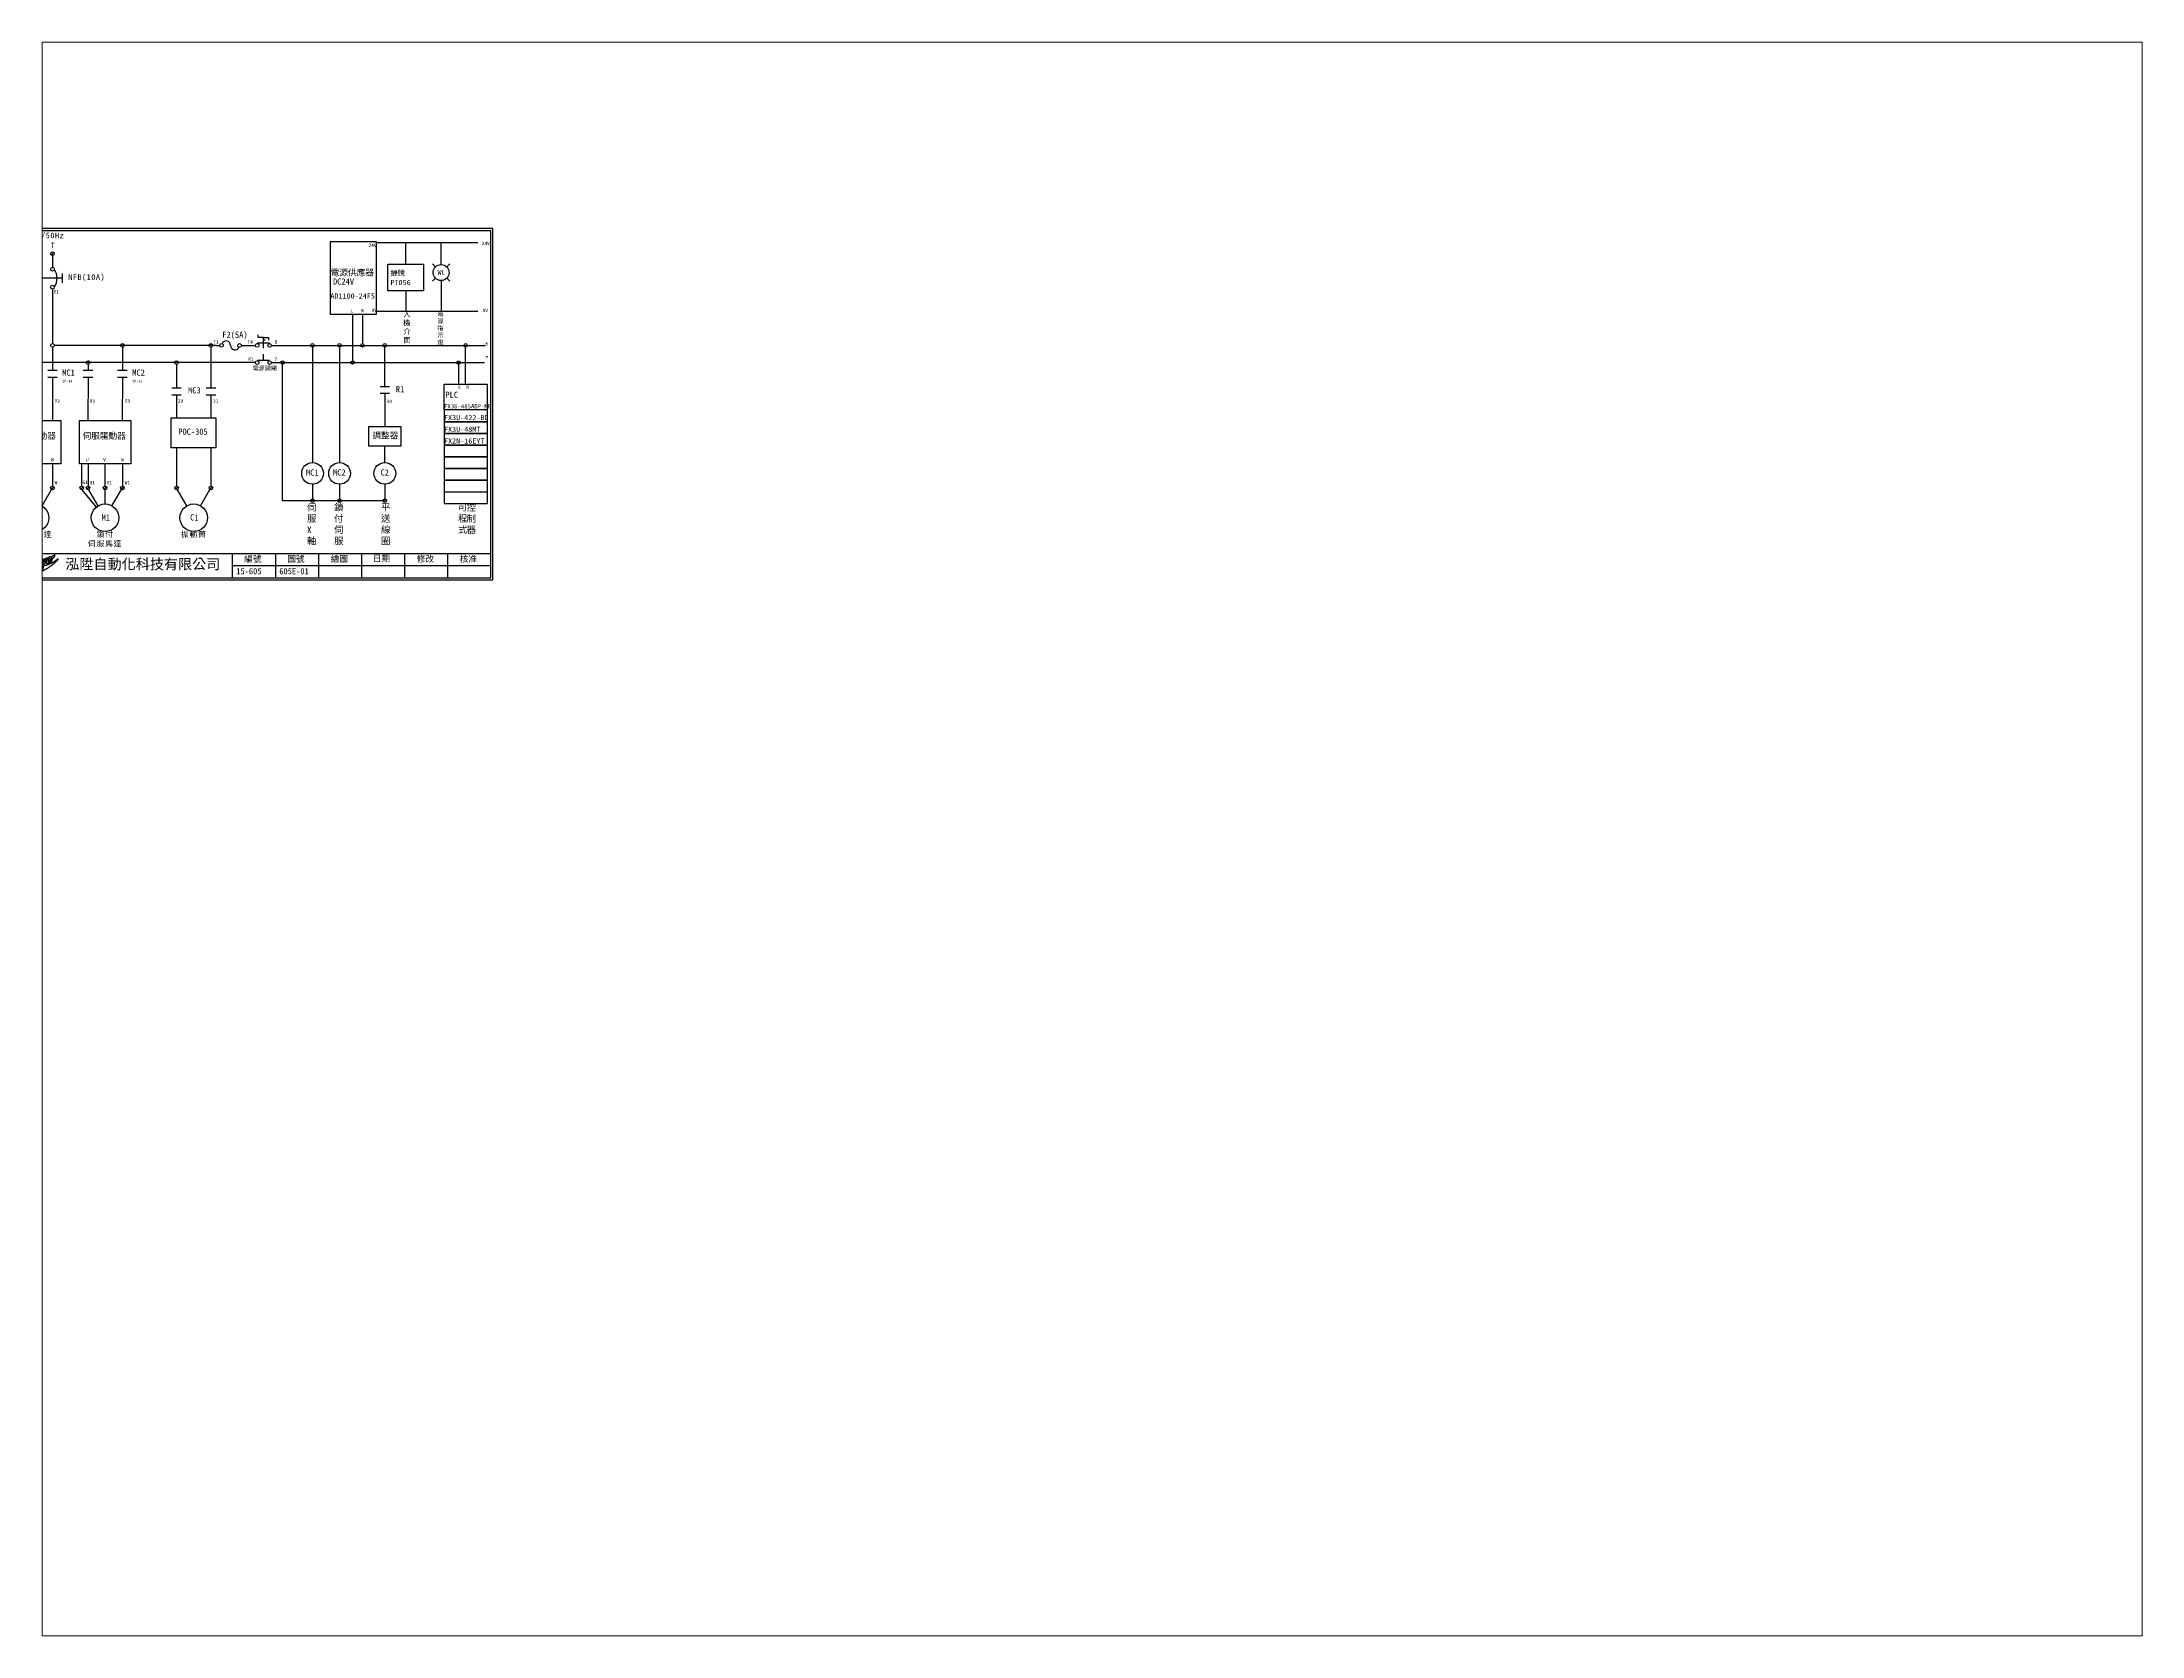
# Paper-space layout '配置1' of a CAD drawing. Extents: x 26 to 231, y 20 to 176.
# The model-space entities are those that its viewports show. They can reach past a viewport. Long polylines and large blocks are cut down to what shows.
import ezdxf
from ezdxf.enums import TextEntityAlignment as Align

# ---------------------------------------------------------------- set-up
doc = ezdxf.new("R2010")
doc.units = 0
doc.linetypes.add('DASHED', pattern=[0.2, 0.1, -0.1])
doc.linetypes.add('HIDDEN9', pattern=[3.5, 2, -1.5])
doc.layers.get('0').update_dxf_attribs({"linetype": 'CONTINUOUS'})
for name, color, linetype in [('7', 7, 'CONTINUOUS'), ('圖框層', 7, 'CONTINUOUS'), ('標尺寸層', 3, 'CONTINUOUS'), ('輪廓線層', 7, 'CONTINUOUS')]:
    doc.layers.add(name, color=color, linetype=linetype)
doc.styles.add('CNS', font='romanc.shx', dxfattribs={"bigfont": 'chineset.shx'})
doc.styles.add('STSL', font='kaiu.ttf')
doc.styles.add('標楷體', font='kaiu.ttf')

# ---------------------------------------------------------------- blocks, each defined once
blk = doc.blocks.new('FUSE')
at = {"color": 7}
for p, q in [((0, 0), (2.1, 0)), ((14.6, 0), (16.8, 0))]:
    blk.add_line(p, q, dxfattribs=at)
for centre in [(3.2, 0), (13.6, 0)]:
    blk.add_circle(centre, 1.07)
for centre, start, end in [((5.8, 0), 0, 156.116), ((11, 0), 180, 336.116)]:
    blk.add_arc(centre, 2.59, start, end, dxfattribs=at)

msp = doc.modelspace()

# ---------------------------------------------------------------- linework, layer by layer
for p, q in [((195.8, 451.7), (168.8, 451.7)), ((168.8, 451.7), (168.8, 409.7)), ((195.8, 409.7), (195.8, 451.7)), ((8.3, 445.5), (6.8, 444)), ((225.6, 451.1), (195.8, 451.1)), ((254.6, 451.1), (225.6, 451.1)), ((233.3, 442.5), (233.3, 451.1)), ((233.3, 438.6), (233.3, 442.5)), ((230, 437.2), (228.2, 439)), ((230, 430.6), (228.2, 428.9)), ((233.3, 429.3), (233.3, 425.3)), ((236.6, 437.2), (238.3, 439)), ((236.6, 430.6), (238.3, 428.9)), ((7.5, 424.3), (7.5, 392.7)), ((233.3, 425.3), (233.3, 411.2)), ((168.8, 409.7), (191.8, 409.7)), ((181.9, 409.7), (181.9, 382.6)), ((187.6, 409.7), (187.6, 392.6)), ((191.8, 409.7), (195.8, 409.7)), ((225.6, 411.2), (195.8, 411.2)), ((254.6, 411.2), (225.6, 411.2)), ((7.5, 390.5), (7.6, 377.2)), ((102.6, 391.6), (8.6, 391.6)), ((48.2, 390.5), (48.2, 377.2)), ((99.6, 390.5), (99.6, 366.9)), ((117.3, 391.6), (125.5, 391.6)), ((119.4, 391.6), (125.5, 391.6)), ((127.1, 396.2), (127.1, 397.7)), ((130.1, 396.2), (127.1, 396.2)), ((130.1, 396.2), (133.1, 396.2)), ((131.1, 394.6), (130.1, 394.9)), ((131.1, 394.6), (130.1, 394.4)), ((133.1, 396.2), (133.1, 394.7)), ((134.7, 391.6), (258.9, 391.6)), ((158.6, 390.6), (158.6, 323.6)), ((174.3, 390.6), (174.3, 323.6)), ((200.6, 367.8), (200.6, 391.6)), ((247.5, 369.1), (247.5, 391.6)), ((125.5, 381.6), (-11.4, 381.6)), ((28.2, 380.5), (28.2, 377.2)), ((79.6, 380.5), (79.6, 366.9)), ((134.7, 381.6), (258.5, 381.6)), ((235, 369.1), (260, 369.1)), ((235, 354.1), (235, 369.1)), ((260, 369.1), (260, 354.1)), ((79.6, 362.9), (79.6, 357)), ((79.6, 357), (79.6, 349.5)), ((99.6, 362.9), (99.6, 357)), ((99.6, 357), (99.6, 349.5)), ((200.6, 363.8), (200.6, 344.4)), ((260, 354.1), (235, 354.1)), ((260, 347.3), (235, 347.3)), ((79.6, 332.1), (79.6, 309.8)), ((99.6, 332.1), (99.6, 309.8)), ((200.6, 323.6), (200.6, 333.1)), ((260, 340.5), (235, 340.5)), ((260, 333.7), (235, 333.7)), ((7.5, 322.9), (7.5, 309.8)), ((48.2, 322.9), (48.2, 309.8)), ((260, 326.9), (235, 326.9)), ((260, 320.1), (235, 320.1)), ((-1.7, 309.5), (-3.3, 308)), ((1.5, 298.4), (7, 307.9)), ((8.3, 309.5), (6.8, 308)), ((25.4, 309.5), (23.9, 308)), ((28.9, 309.5), (27.4, 308)), ((34.1, 298.4), (28.7, 307.8)), ((38.9, 309.5), (37.4, 308)), ((42.1, 298.4), (47.6, 307.9)), ((48.9, 309.5), (47.4, 308)), ((80.3, 309.5), (78.8, 308)), ((85.6, 298.4), (80.1, 307.8)), ((93.6, 298.4), (99, 307.9)), ((100.3, 309.5), (98.8, 308)), ((158.6, 311), (158.6, 301.4)), ((174.3, 311), (174.3, 301.4)), ((200.6, 311), (200.6, 301.4)), ((260, 313.3), (235, 313.3))]:
    msp.add_line(p, q)
at = {"color": 7, "linetype": 'HIDDEN9'}
msp.add_line((13.2, 430.6), (-9.8, 430.6), dxfattribs=at)
msp.add_lwpolyline([(191.3, 344.4), (209.9, 344.4), (209.9, 333.1), (191.3, 333.1)], close=True)
for centre, radius in [((7.5, 444.8), 1.07), ((7.5, 435.8), 1.07), ((233.3, 433.9), 4.64), ((7.5, 425.4), 1.07), ((7.5, 391.6), 1.07), ((48.2, 391.6), 1.07), ((99.6, 391.6), 1.07), ((187.6, 391.6), 1), ((28.2, 381.6), 1.07), ((79.6, 381.6), 1.07), ((181.9, 381.6), 1), ((158.6, 317.3), 6.3), ((174.3, 317.3), 6.3), ((200.6, 317.3), 6.3), ((-2.5, 308.8), 1.07), ((7.5, 308.8), 1.07), ((24.6, 308.8), 1.07), ((28.2, 308.8), 1.07), ((38.1, 308.8), 1.07), ((48.2, 308.8), 1.07), ((79.6, 308.8), 1.07), ((99.6, 308.8), 1.07), ((-2.5, 291.5), 8), ((38.1, 291.5), 8), ((89.6, 291.5), 8)]:
    msp.add_circle(centre, radius)
at = {"color": 7}
msp.add_arc((1.2, 430.6), 9.05, 325.1286, 34.8714, dxfattribs=at)
at = {"layer": '7'}
for p, q in [((126.5, 393), (133.7, 393)), ((130.1, 394.9), (130.1, 396.2)), ((130.1, 393), (130.1, 394.4)), ((126.5, 383), (133.7, 383))]:
    msp.add_line(p, q, dxfattribs=at)
at = {"layer": '7', "linetype": 'DASHED'}
msp.add_line((130.1, 383), (130.1, 393), dxfattribs=at)
at = {"layer": '7'}
for centre in [(126.5, 391.6), (133.7, 391.6), (126.5, 381.6), (133.7, 381.6)]:
    msp.add_circle(centre, 1.07, dxfattribs=at)
at = {"layer": '圖框層', "color": 7}
for p, q in [((263.4, 459.4), (-23.6, 459.4)), ((262.2, 458.2), (-22.3, 458.2)), ((262.2, 256.7), (262.2, 458.2)), ((263.4, 255.5), (263.4, 459.4)), ((-22.3, 270.7), (262.2, 270.7)), ((112.2, 256.7), (112.2, 270.7)), ((137.2, 256.7), (137.2, 270.7)), ((162.2, 256.7), (162.2, 270.7)), ((187.2, 256.7), (187.2, 270.7)), ((212.2, 256.7), (212.2, 270.7)), ((237.2, 256.7), (237.2, 270.7)), ((-22.3, 256.7), (262.2, 256.7)), ((112.2, 263.7), (262.2, 263.7)), ((-23.6, 255.5), (263.4, 255.5))]:
    msp.add_line(p, q, dxfattribs=at)
at = {"layer": '標尺寸層', "color": 7}
for p, q in [((7.5, 443.7), (7.5, 436.8)), ((212.8, 438.7), (212.8, 451.1)), ((13.2, 433.3), (13.2, 427.9)), ((7.5, 424.3), (7.5, 424.3)), ((212.8, 423.2), (212.8, 411.2)), ((141.2, 301.4), (141.2, 381.6)), ((243.4, 381.6), (243.4, 369.1)), ((4.8, 377.2), (10.3, 377.2)), ((4.8, 373.2), (10.3, 373.2)), ((7.6, 373.2), (7.5, 347.9)), ((25.4, 377.2), (31, 377.2)), ((25.4, 373.2), (31, 373.2)), ((28.2, 373.2), (28.1, 347.9)), ((45.4, 377.2), (51, 377.2)), ((45.4, 373.2), (51, 373.2)), ((48.2, 373.2), (48.1, 347.9)), ((76.8, 366.9), (82.4, 366.9)), ((96.8, 366.9), (102.4, 366.9)), ((197.8, 367.8), (203.4, 367.8)), ((76.8, 362.9), (82.4, 362.9)), ((79.6, 362.9), (79.6, 357)), ((96.8, 362.9), (102.4, 362.9)), ((197.8, 363.8), (203.4, 363.8)), ((235, 354.1), (235, 347.3)), ((260, 354.1), (260, 347.3)), ((-17.5, 347.9), (7.5, 347.9)), ((7.5, 347.9), (12.5, 347.9)), ((12.5, 347.9), (12.5, 322.9)), ((23.2, 322.9), (23.2, 347.9)), ((23.2, 347.9), (48.1, 347.9)), ((48.1, 347.9), (53.1, 347.9)), ((53.1, 347.9), (53.1, 322.9)), ((235, 347.3), (260, 347.3)), ((235, 347.3), (235, 340.5)), ((260, 347.3), (260, 340.5)), ((235, 340.5), (260, 340.5)), ((235, 340.5), (235, 333.7)), ((235, 333.7), (260, 333.7)), ((235, 333.7), (235, 326.9)), ((260, 340.5), (260, 333.7)), ((260, 333.7), (260, 326.9)), ((12.5, 322.9), (-12.5, 322.9)), ((-2.5, 309.8), (-2.5, 322.9)), ((28.2, 322.9), (23.2, 322.9)), ((24.6, 309.8), (24.6, 322.9)), ((28.2, 322.9), (28.2, 309.8)), ((53.1, 322.9), (28.2, 322.9)), ((38.1, 309.8), (38.1, 322.9)), ((235, 326.9), (260, 326.9)), ((235, 326.9), (235, 320.1)), ((235, 320.1), (260, 320.1)), ((235, 320.1), (235, 313.3)), ((260, 326.9), (260, 320.1)), ((260, 320.1), (260, 313.3)), ((-2.5, 299.5), (-2.5, 307.7)), ((24.6, 307.7), (33, 297.6)), ((38.1, 299.5), (38.1, 307.7)), ((235, 313.3), (260, 313.3)), ((235, 313.3), (235, 306.5)), ((235, 306.5), (260, 306.5)), ((235, 306.5), (235, 299.7)), ((260, 313.3), (260, 306.5)), ((260, 306.5), (260, 299.7)), ((200.6, 301.4), (141.2, 301.4)), ((235, 299.7), (260, 299.7))]:
    msp.add_line(p, q, dxfattribs=at)
for points in [[(202.4, 438.7), (223.1, 438.7), (223.1, 423.2), (202.4, 423.2)], [(76.4, 349.5), (102.4, 349.5), (102.4, 332.1), (76.4, 332.1)]]:
    msp.add_lwpolyline(points, close=True, dxfattribs=at)
for centre in [(158.6, 391.6), (174.3, 391.6), (200.6, 391.6), (247.5, 391.6), (141.2, 381.6), (243.4, 381.6), (158.6, 301.4), (174.3, 301.4), (200.6, 301.4)]:
    msp.add_circle(centre, 1, dxfattribs=at)
at = {"layer": '輪廓線層', "color": 116}
for points in [[(1.5, 264.1), (0.7, 263.9), (1.3, 267.1), (2.1, 267.5), (1.7, 265.5), (2.7, 267.7), (3.4, 267.9), (2.9, 265.9), (3.8, 268.1), (4.7, 268.4), (2.8, 264.4), (2, 264.2), (2.4, 266.1)], [(6.4, 267.2), (6.3, 267.2), (6.3, 267.1), (6.3, 267.1), (6.3, 267), (6.3, 267), (6.3, 267), (6.3, 266.9), (6.3, 266.9), (6.2, 266.9), (6.2, 266.9), (6.2, 266.8), (6.2, 266.8), (6.2, 266.8), (6.2, 266.8), (6.2, 266.8), (6.1, 266.8), (6.1, 266.8), (6.1, 266.8), (6.1, 266.8), (6, 266.8), (6, 266.7), (5.9, 266.7), (5.9, 266.7), (5.8, 266.7), (5.8, 266.7), (5.7, 266.7), (5.6, 266.7), (5.6, 266.6), (5.5, 266.6), (5.4, 266.6), (5.4, 266.6), (5.3, 266.6), (5.3, 266.6), (5.2, 266.5), (5.2, 266.5), (5.1, 266.5), (5.1, 266.5), (5, 266.5), (5, 266.5), (5, 266.5), (4.9, 266.5), (4.9, 266.4), (4.9, 266.4), (4.9, 266.4), (4.9, 266.4), (4.9, 266.4), (4.9, 266.4), (4.8, 266.4), (4.8, 266.3), (4.8, 266.3), (4.8, 266.3), (4.8, 266.3), (4.8, 266.3), (4.8, 266.2), (4.8, 266.2), (4.8, 266.2), (4.8, 266.2), (4.8, 266.1), (4.8, 266.1), (4.8, 266.1), (4.8, 266.1), (4.8, 266.1), (4.8, 266), (4.8, 266), (4.8, 266), (4.8, 266), (4.8, 266), (4.8, 266), (4.8, 266), (4.8, 265.9), (4.8, 265.9), (4.8, 265.9), (4.9, 265.9), (4.9, 265.9), (4.9, 265.9), (4.9, 265.9), (4.9, 265.9), (5, 265.9), (5, 265.9), (5, 265.9), (5, 265.9), (5, 266), (5.1, 266), (5.1, 266), (5.1, 266), (5.1, 266), (5.1, 266), (5.1, 266), (5.2, 266.1), (5.2, 266.1), (5.2, 266.1), (5.2, 266.1), (5.2, 266.1), (5.3, 266.1), (5.3, 266.2), (5.3, 266.2), (5.3, 266.2), (5.3, 266.2), (5.3, 266.2), (5.3, 266.3), (5.4, 266.3), (5.4, 266.3), (5.4, 266.3), (5.5, 266.3), (5.5, 266.3), (5.6, 266.3), (5.6, 266.4), (5.7, 266.4), (5.8, 266.4), (5.8, 266.3), (5.8, 266.3), (5.9, 266.3), (5.9, 266.2), (5.8, 266.1), (5.8, 266.1), (5.8, 266), (5.7, 265.9), (5.6, 265.8), (5.6, 265.7), (5.5, 265.6), (5.5, 265.5), (5.4, 265.4), (5.3, 265.4), (5.3, 265.3), (5.2, 265.3), (5.2, 265.2), (5.1, 265.2), (5.1, 265.1), (5, 265.1), (5, 265.1), (5, 265.1), (4.9, 265), (4.9, 265), (4.8, 265), (4.8, 265), (4.8, 265), (4.8, 264.9), (4.7, 264.9), (4.7, 264.9), (4.7, 264.9), (4.6, 264.9), (4.6, 264.9), (4.6, 264.9), (4.6, 264.9), (4.6, 264.9), (4.5, 264.8), (4.5, 264.8), (4.5, 264.8), (4.5, 264.8), (4.4, 264.8), (4.4, 264.8), (4.4, 264.8), (4.4, 264.8), (4.3, 264.8), (4.3, 264.8), (4.3, 264.8), (4.2, 264.8), (4.2, 264.9), (4.2, 264.9), (4.1, 264.9), (4.1, 264.9), (4.1, 264.9), (4.1, 264.9), (4.1, 264.9), (4, 264.9), (4, 265), (4, 265), (4, 265), (4, 265), (4, 265.1), (4, 265.1), (3.9, 265.1), (3.9, 265.2), (3.9, 265.2), (3.9, 265.3), (3.9, 265.3), (3.9, 265.3), (3.9, 265.4), (3.9, 265.4), (3.9, 265.5), (3.9, 265.5), (3.9, 265.6), (3.9, 265.6), (3.9, 265.7), (3.9, 265.7), (3.9, 265.8), (3.9, 265.8), (4, 265.9), (4, 266), (4, 266), (4, 266.1), (4, 266.2), (4.1, 266.3), (4.1, 266.4), (4.1, 266.4), (4.1, 266.5), (4.2, 266.6), (4.2, 266.7), (4.3, 266.8), (4.3, 266.9), (4.3, 267), (4.4, 267.1), (4.4, 267.2), (4.5, 267.3), (4.5, 267.4), (4.6, 267.5), (4.6, 267.6), (4.7, 267.7), (4.8, 267.8), (4.8, 267.9), (4.9, 268), (4.9, 268), (5, 268.1), (5.1, 268.2), (5.1, 268.3), (5.2, 268.3), (5.2, 268.4), (5.2, 268.4), (5.3, 268.5), (5.3, 268.5), (5.4, 268.5), (5.4, 268.6), (5.4, 268.6), (5.5, 268.6), (5.5, 268.7), (5.6, 268.7), (5.6, 268.7), (5.6, 268.8), (5.7, 268.8), (5.7, 268.8), (5.8, 268.8), (5.8, 268.9), (5.8, 268.9), (5.9, 268.9), (5.9, 268.9), (6, 268.9), (6, 268.9), (6, 269), (6.1, 269), (6.1, 269), (6.1, 269), (6.2, 269), (6.2, 269), (6.2, 269), (6.2, 269), (6.3, 269), (6.3, 269), (6.3, 269), (6.3, 269), (6.4, 269), (6.4, 269), (6.4, 269), (6.4, 269), (6.4, 268.9), (6.5, 268.9), (6.5, 268.9), (6.5, 268.9), (6.5, 268.9), (6.5, 268.9), (6.5, 268.8), (6.6, 268.8), (6.6, 268.8), (6.6, 268.8), (6.6, 268.7), (6.6, 268.7), (6.6, 268.7), (6.6, 268.6), (6.6, 268.6), (6.6, 268.6), (6.6, 268.5), (6.6, 268.5), (6.6, 268.5), (6.6, 268.4), (6.6, 268.4), (6.6, 268.3), (6.6, 268.3), (6.6, 268.2), (6.6, 268.2), (6.6, 268.1), (6.6, 268.1), (6.6, 268), (6.6, 268), (6.6, 267.9), (6.6, 267.9), (6.5, 267.8), (6.5, 267.8), (6.5, 267.7), (6.5, 267.7), (6.5, 267.6), (6.5, 267.5), (6.5, 267.5), (6.4, 267.4), (6.4, 267.4), (6.4, 267.3), (6.4, 267.3)], [(7.6, 267.8), (7.4, 267.3), (7.2, 266.9), (6.8, 265.6), (5.9, 265.4), (7.4, 269.3), (8.1, 269.6), (8, 269.2), (8.3, 269.6), (8.6, 269.9), (8.9, 270), (8.3, 268.3), (8.2, 268.3), (8, 268.2), (7.8, 268.1)], [(-2.7, 264.9), (-2.6, 264.9), (-2.6, 264.9), (-2.6, 264.9), (-2.6, 264.9), (-2.6, 264.9), (-2.6, 264.9), (-2.6, 264.9), (-2.6, 264.9), (-2.6, 264.9), (-2.6, 264.9), (-2.6, 264.8), (-2.6, 264.8), (-2.6, 264.8), (-2.6, 264.8), (-2.6, 264.8), (-2.6, 264.8), (-2.6, 264.7), (-2.6, 264.7), (-2.6, 264.7), (-2.6, 264.7), (-2.6, 264.7), (-2.6, 264.6), (-2.6, 264.6), (-2.6, 264.6), (-2.6, 264.6), (-2.6, 264.5), (-2.6, 264.5), (-2.6, 264.5), (-2.6, 264.4), (-2.6, 264.4), (-2.6, 264.4), (-2.6, 264.3), (-2.7, 264.3), (-2.7, 264.3), (-2.7, 264.2), (-2.7, 264.2), (-2.7, 264.2), (-2.7, 264.2), (-2.7, 264.1), (-2.8, 264.1), (-2.8, 264.1), (-2.8, 264), (-2.8, 264), (-2.8, 264), (-2.8, 263.9), (-2.8, 263.9), (-2.9, 263.9), (-2.9, 263.9), (-2.9, 263.8), (-2.9, 263.8), (-2.9, 263.8), (-2.9, 263.8), (-2.9, 263.8), (-3, 263.7), (-3, 263.7), (-3, 263.7), (-3, 263.7), (-3, 263.7), (-3, 263.7), (-3, 263.7), (-3.1, 263.6), (-3.1, 263.6), (-3.1, 263.6), (-3.1, 263.6), (-3.1, 263.6), (-3.1, 263.6), (-3.1, 263.6), (-3.2, 263.6), (-3.2, 263.6), (-3.2, 263.6), (-3.2, 263.6), (-3.2, 263.6), (-3.2, 263.6), (-3.2, 263.6), (-3.2, 263.6), (-3.3, 263.6), (-3.3, 263.6), (-3.3, 263.6), (-3.3, 263.6), (-3.3, 263.7), (-3.3, 263.7), (-3.3, 263.7), (-3.3, 263.7), (-3.3, 263.7), (-3.3, 263.8), (-3.3, 263.8), (-3.3, 263.8), (-3.3, 263.8), (-3.3, 263.8), (-3.3, 263.9), (-3.3, 263.9), (-3.3, 263.9), (-3.3, 263.9), (-3.3, 264), (-3.2, 264), (-3.2, 264), (-3.2, 264.1), (-3.2, 264.1), (-3.2, 264.1), (-3.2, 264.1), (-3.2, 264.2), (-3.2, 264.2), (-3.2, 264.2), (-3.2, 264.2), (-3.2, 264.3), (-3.1, 264.3), (-3.1, 264.3), (-3.1, 264.4), (-3.1, 264.4), (-3.1, 264.4), (-3.1, 264.5), (-3.1, 264.5), (-3, 264.5), (-3, 264.5), (-3, 264.6), (-3, 264.6), (-3, 264.6), (-3, 264.7), (-2.9, 264.7), (-2.9, 264.7), (-2.9, 264.7), (-2.9, 264.8), (-2.9, 264.8), (-2.9, 264.8), (-2.8, 264.8), (-2.8, 264.8), (-2.8, 264.9), (-2.8, 264.9), (-2.8, 264.9), (-2.8, 264.9), (-2.7, 264.9), (-2.7, 264.9), (-2.7, 264.9), (-2.7, 264.9), (-2.7, 264.9)], [(-1.3, 263.2), (-1.4, 263.2), (-1.4, 263.2), (-1.4, 263.2), (-1.5, 263.2), (-1.5, 263.2), (-1.5, 263.3), (-1.5, 263.3), (-1.6, 263.3), (-1.6, 263.3), (-1.6, 263.3), (-1.6, 263.3), (-1.6, 263.3), (-1.7, 263.4), (-1.7, 263.4), (-1.7, 263.4), (-1.7, 263.4), (-1.7, 263.4), (-1.7, 263.5), (-1.8, 263.5), (-1.8, 263.5), (-1.8, 263.5), (-1.8, 263.6), (-1.8, 263.6), (-1.8, 263.6), (-1.8, 263.7), (-1.8, 263.7), (-1.8, 263.7), (-1.8, 263.8), (-1.8, 263.8), (-1.8, 263.8), (-1.8, 263.9), (-1.8, 263.9), (-1.8, 263.9), (-1.8, 264), (-1.8, 264), (-1.8, 264.1), (-1.8, 264.1), (-1.8, 264.1), (-1.8, 264.2), (-1.7, 264.2), (-1.7, 264.3), (-1.7, 264.3), (-1.7, 264.3), (-1.7, 264.4), (-1.7, 264.4), (-1.7, 264.5), (-1.7, 264.5), (-1.6, 264.5), (-1.6, 264.6), (-1.6, 264.6), (-1.6, 264.6), (-1.6, 264.7), (-1.6, 264.7), (-1.6, 264.8), (-1.5, 264.8), (-1.5, 264.8), (-1.5, 264.9), (-1.5, 264.9), (-1.5, 265), (-1.4, 265), (-1.4, 265.1), (-1.4, 265.2), (-1.4, 265.2), (-1.3, 265.3), (-1.3, 265.4), (-1.3, 265.5), (-1.2, 265.5), (-1.2, 265.6), (-1.1, 265.7), (-1.1, 265.8), (-1, 265.8), (-1, 265.9), (-0.9, 266), (-0.9, 266), (-0.8, 266.1), (-0.8, 266.2), (-0.7, 266.2), (-0.7, 266.3), (-0.6, 266.3), (-0.6, 266.4), (-0.6, 266.4), (-0.5, 266.4), (-0.5, 266.5), (-0.4, 266.5), (-0.4, 266.5), (-0.4, 266.6), (-0.3, 266.6), (-0.3, 266.6), (-0.2, 266.6), (-0.2, 266.7), (-0.2, 266.7), (-0.1, 266.7), (-0.1, 266.7), (0, 266.7), (0, 266.8), (0, 266.8), (0.1, 266.8), (0.1, 266.8), (0.1, 266.8), (0.1, 266.8), (0.2, 266.8), (0.2, 266.8), (0.2, 266.9), (0.2, 266.9), (0.2, 266.9), (0.3, 266.9), (0.3, 266.9), (0.3, 266.9), (0.4, 266.9), (0.4, 266.9), (0.4, 266.9), (0.4, 266.9), (0.5, 266.9), (0.5, 266.9), (0.5, 266.9), (0.5, 266.9), (0.6, 266.9), (0.6, 266.9), (0.6, 266.8), (0.6, 266.8), (0.7, 266.8), (0.7, 266.8), (0.7, 266.8), (0.7, 266.7), (0.7, 266.7), (0.8, 266.7), (0.8, 266.7), (0.8, 266.6), (0.8, 266.6), (0.8, 266.5), (0.8, 266.5), (0.8, 266.4), (0.8, 266.4), (0.8, 266.3), (0.8, 266.3), (0.8, 266.2), (0.8, 266.2), (0.8, 266.1), (0.8, 266), (0.8, 266), (0.8, 265.9), (0.8, 265.9), (0.8, 265.8), (0.7, 265.7), (0.7, 265.7), (0.7, 265.6), (0.7, 265.6), (0.7, 265.5), (0.6, 265.5), (0.6, 265.4), (0.6, 265.4), (0.6, 265.3), (0.5, 265.3), (0.5, 265.2), (0.5, 265.1), (0.5, 265.1), (0.4, 265), (0.4, 265), (0.4, 264.9), (0.4, 264.9), (0.3, 264.8), (0.3, 264.7), (0.3, 264.7), (0.2, 264.6), (0.2, 264.5), (0.2, 264.4), (0.1, 264.4), (0.1, 264.3), (0, 264.2), (0, 264.2), (-0.1, 264.1), (-0.1, 264), (-0.2, 263.9), (-0.2, 263.9), (-0.3, 263.8), (-0.3, 263.8), (-0.4, 263.7), (-0.5, 263.7), (-0.5, 263.6), (-0.6, 263.6), (-0.6, 263.5), (-0.7, 263.5), (-0.7, 263.5), (-0.8, 263.5), (-0.8, 263.4), (-0.8, 263.4), (-0.9, 263.4), (-0.9, 263.4), (-0.9, 263.3), (-1, 263.3), (-1, 263.3), (-1, 263.3), (-1.1, 263.3), (-1.1, 263.2), (-1.2, 263.2), (-1.2, 263.2), (-1.2, 263.2), (-1.3, 263.2), (-1.3, 263.2)], [(-0.6, 265.3), (-0.6, 265.3), (-0.6, 265.3), (-0.6, 265.4), (-0.5, 265.4), (-0.5, 265.5), (-0.5, 265.5), (-0.5, 265.5), (-0.5, 265.6), (-0.4, 265.6), (-0.4, 265.6), (-0.4, 265.7), (-0.4, 265.7), (-0.3, 265.7), (-0.3, 265.7), (-0.3, 265.8), (-0.3, 265.8), (-0.3, 265.8), (-0.2, 265.8), (-0.2, 265.8), (-0.2, 265.8), (-0.2, 265.8), (-0.1, 265.8), (-0.1, 265.8), (-0.1, 265.8), (-0.1, 265.8), (-0.1, 265.8), (-0.1, 265.8), (-0.1, 265.8), (-0.1, 265.7), (-0.1, 265.7), (0, 265.7), (0, 265.7), (0, 265.7), (0, 265.6), (0, 265.6), (-0.1, 265.6), (-0.1, 265.6), (-0.1, 265.5), (-0.1, 265.5), (-0.1, 265.5), (-0.1, 265.4), (-0.1, 265.4), (-0.1, 265.4), (-0.1, 265.4), (-0.1, 265.3), (-0.1, 265.3), (-0.1, 265.3), (-0.2, 265.2), (-0.2, 265.2), (-0.2, 265.2), (-0.2, 265.1), (-0.2, 265.1), (-0.2, 265.1), (-0.2, 265), (-0.2, 265), (-0.2, 265), (-0.3, 264.9), (-0.3, 264.9), (-0.3, 264.9), (-0.3, 264.8), (-0.3, 264.8), (-0.3, 264.8), (-0.3, 264.7), (-0.4, 264.7), (-0.4, 264.7), (-0.4, 264.7), (-0.4, 264.6), (-0.4, 264.6), (-0.4, 264.6), (-0.4, 264.6), (-0.5, 264.5), (-0.5, 264.5), (-0.5, 264.5), (-0.5, 264.5), (-0.5, 264.5), (-0.5, 264.4), (-0.5, 264.4), (-0.5, 264.4), (-0.6, 264.4), (-0.6, 264.4), (-0.6, 264.4), (-0.6, 264.3), (-0.6, 264.3), (-0.6, 264.3), (-0.7, 264.3), (-0.7, 264.3), (-0.7, 264.3), (-0.7, 264.3), (-0.7, 264.3), (-0.7, 264.3), (-0.8, 264.2), (-0.8, 264.2), (-0.8, 264.2), (-0.8, 264.2), (-0.8, 264.2), (-0.8, 264.3), (-0.9, 264.3), (-0.9, 264.3), (-0.9, 264.3), (-0.9, 264.3), (-0.9, 264.3), (-0.9, 264.3), (-0.9, 264.3), (-0.9, 264.3), (-0.9, 264.4), (-0.9, 264.4), (-0.9, 264.4), (-0.9, 264.4), (-0.9, 264.4), (-0.9, 264.5), (-0.9, 264.5), (-0.9, 264.5), (-0.9, 264.5), (-0.9, 264.6), (-0.9, 264.6), (-0.9, 264.6), (-0.9, 264.7), (-0.8, 264.7), (-0.8, 264.7), (-0.8, 264.8), (-0.8, 264.8), (-0.8, 264.8), (-0.8, 264.9), (-0.8, 264.9), (-0.8, 264.9), (-0.8, 264.9), (-0.8, 265), (-0.8, 265), (-0.8, 265), (-0.7, 265.1), (-0.7, 265.1), (-0.7, 265.1), (-0.7, 265.2), (-0.7, 265.2), (-0.6, 265.2)], [(5.7, 267.4), (5.7, 267.4), (5.7, 267.4), (5.6, 267.4), (5.6, 267.4), (5.6, 267.4), (5.6, 267.4), (5.5, 267.4), (5.5, 267.3), (5.5, 267.3), (5.4, 267.3), (5.4, 267.3), (5.4, 267.3), (5.4, 267.3), (5.4, 267.3), (5.3, 267.3), (5.3, 267.3), (5.3, 267.3), (5.3, 267.3), (5.2, 267.3), (5.2, 267.3), (5.2, 267.3), (5.2, 267.3), (5.2, 267.3), (5.2, 267.3), (5.2, 267.3), (5.2, 267.4), (5.2, 267.4), (5.2, 267.4), (5.2, 267.4), (5.2, 267.5), (5.2, 267.5), (5.3, 267.5), (5.3, 267.5), (5.3, 267.6), (5.3, 267.6), (5.3, 267.6), (5.3, 267.7), (5.4, 267.7), (5.4, 267.7), (5.4, 267.7), (5.4, 267.8), (5.4, 267.8), (5.5, 267.8), (5.5, 267.8), (5.5, 267.9), (5.5, 267.9), (5.5, 267.9), (5.6, 267.9), (5.6, 267.9), (5.6, 267.9), (5.6, 267.9), (5.6, 267.9), (5.7, 267.9), (5.7, 268), (5.7, 268), (5.7, 268), (5.7, 267.9), (5.7, 267.9), (5.8, 267.9), (5.8, 267.9), (5.8, 267.9), (5.8, 267.9), (5.8, 267.9), (5.8, 267.9), (5.8, 267.9), (5.8, 267.9), (5.8, 267.9), (5.8, 267.9), (5.8, 267.8), (5.8, 267.8), (5.8, 267.8), (5.8, 267.8), (5.8, 267.8), (5.8, 267.7), (5.8, 267.7), (5.8, 267.7), (5.8, 267.6), (5.8, 267.6), (5.8, 267.6), (5.8, 267.6), (5.8, 267.5), (5.8, 267.5), (5.8, 267.5), (5.8, 267.5), (5.7, 267.5), (5.7, 267.5), (5.7, 267.4)]]:
    msp.add_lwpolyline(points, close=True, dxfattribs=at)
at = {"layer": '輪廓線層', "color": 1}
msp.add_lwpolyline([(-4.7, 260.2), (-4.4, 260.3), (-4.1, 260.4), (-3.8, 260.4), (-3.6, 260.5), (-3.3, 260.6), (-3.1, 260.6), (-2.8, 260.7), (-2.6, 260.8), (-2.4, 260.8), (-2.2, 260.9), (-2, 261), (-1.8, 261), (-1.6, 261.1), (-1.5, 261.1), (-1.4, 261.2), (-1.2, 261.2), (-1.1, 261.2), (-1, 261.3), (-0.9, 261.3), (-0.8, 261.4), (-0.7, 261.4), (-0.6, 261.4), (-0.4, 261.5), (-0.3, 261.5), (-0.1, 261.6), (0, 261.7), (0.2, 261.7), (0.4, 261.8), (0.5, 261.9), (0.7, 261.9), (0.9, 262), (1, 262), (1.1, 262.1), (1.3, 262.1), (1.4, 262.2), (1.5, 262.2), (1.6, 262.3), (1.7, 262.3), (1.8, 262.3), (1.9, 262.4), (2, 262.4), (2.1, 262.5), (2.2, 262.5), (2.3, 262.5), (2.4, 262.6), (2.4, 262.6), (2.5, 262.6), (2.5, 262.7), (2.5, 262.7), (2.4, 262.7), (2.4, 262.7), (2.3, 262.7), (2.3, 262.7), (2.2, 262.7), (2.1, 262.8), (2.1, 262.8), (2, 262.8), (1.9, 262.8), (1.8, 262.8), (1.7, 262.8), (1.6, 262.8), (1.6, 262.8), (1.5, 262.8), (1.4, 262.8), (1.3, 262.9), (1.2, 262.9), (1.1, 262.9), (1, 262.9), (0.9, 262.9), (0.8, 262.9), (0.8, 262.9), (0.7, 262.9), (0.6, 262.9), (0.6, 262.9), (0.5, 263), (0.5, 263), (0.5, 263), (0.5, 263), (0.5, 263), (0.5, 263), (0.5, 263), (0.5, 263.1), (0.6, 263.1), (0.7, 263.1), (0.7, 263.1), (0.8, 263.1), (0.9, 263.2), (1.1, 263.2), (1.2, 263.2), (1.3, 263.3), (1.5, 263.3), (1.6, 263.4), (1.8, 263.4), (2, 263.4), (2.1, 263.5), (2.3, 263.6), (2.5, 263.6), (2.7, 263.7), (2.9, 263.7), (3, 263.8), (3.2, 263.8), (3.4, 263.9), (3.6, 264), (3.8, 264), (4, 264.1), (4.2, 264.1), (4.4, 264.2), (4.6, 264.3), (4.8, 264.4), (5, 264.4), (5.2, 264.5), (5.5, 264.6), (5.7, 264.7), (6, 264.8), (6.2, 265), (6.5, 265.1), (6.7, 265.2), (7, 265.3), (7.2, 265.4), (7.5, 265.5), (7.7, 265.6), (7.9, 265.7), (8, 265.8), (8.2, 265.9), (8.4, 266), (8.6, 266.1), (8.7, 266.2), (8.9, 266.3), (9.1, 266.4), (9.2, 266.5), (9.4, 266.7), (9.6, 266.8), (9.7, 266.9), (9.9, 267), (10, 267.1), (10.1, 267.2), (10.3, 267.3), (10.4, 267.4), (10.5, 267.4), (10.6, 267.5), (10.7, 267.6), (10.7, 267.6), (10.8, 267.6), (10.8, 267.6), (10.8, 267.6), (10.8, 267.5), (10.8, 267.5), (10.7, 267.4), (10.7, 267.4), (10.6, 267.3), (10.6, 267.2), (10.5, 267.1), (10.5, 267.1), (10.4, 267), (10.4, 266.9), (10.3, 266.8), (10.3, 266.8), (10.2, 266.7), (10.2, 266.6), (10.1, 266.6), (10, 266.5), (10, 266.4), (9.9, 266.3), (9.8, 266.3), (9.7, 266.2), (9.7, 266.1), (9.6, 266), (9.4, 265.9), (9.3, 265.8), (9.2, 265.7), (9.1, 265.5), (8.9, 265.4), (8.8, 265.3), (8.7, 265.1), (8.5, 265), (8.4, 264.9), (8.2, 264.7), (8, 264.6), (7.8, 264.4), (7.7, 264.3), (7.5, 264.1), (7.3, 264), (7.1, 263.8), (6.8, 263.7), (6.6, 263.5), (6.4, 263.3), (6.1, 263.2), (5.9, 263), (5.6, 262.8), (5.3, 262.6), (5.1, 262.5), (4.8, 262.3), (4.6, 262.1), (4.3, 262), (4, 261.8), (3.8, 261.7), (3.5, 261.5), (3.2, 261.4), (3, 261.2), (2.7, 261), (2.5, 260.9), (2.2, 260.7), (1.9, 260.6), (1.7, 260.5), (1.5, 260.3), (1.2, 260.2), (1, 260.1), (0.8, 260), (0.7, 259.9), (0.5, 259.8), (0.4, 259.7), (0.3, 259.7), (0.1, 259.6), (0, 259.6), (-0.1, 259.5), (-0.1, 259.5), (-0.2, 259.4), (-0.3, 259.4), (-0.3, 259.4), (-0.4, 259.4), (-0.4, 259.3), (-0.4, 259.4), (-0.4, 259.4), (-0.4, 259.4), (-0.4, 259.4), (-0.3, 259.5), (-0.2, 259.6), (-0.1, 259.6), (0, 259.7), (0.1, 259.8), (0.2, 259.9), (0.4, 260), (0.5, 260.1), (0.7, 260.3), (0.8, 260.4), (1, 260.5), (1.2, 260.6), (1.3, 260.7), (1.5, 260.8), (1.6, 261), (1.7, 261), (1.9, 261.1), (2, 261.2), (2, 261.3), (2.1, 261.3), (2.1, 261.4), (2.1, 261.4), (2.1, 261.4), (2, 261.4), (1.9, 261.3), (1.8, 261.3), (1.6, 261.2), (1.5, 261.1), (1.3, 261), (1, 260.9), (0.7, 260.8), (0.5, 260.7), (0.1, 260.5), (-0.2, 260.4), (-0.5, 260.3), (-0.8, 260.1), (-1.1, 260), (-1.4, 259.9), (-1.6, 259.8), (-1.8, 259.7), (-2.1, 259.6), (-2.3, 259.6), (-2.5, 259.5), (-2.7, 259.4), (-2.9, 259.4), (-3.2, 259.3), (-3.4, 259.2), (-3.7, 259.1), (-4, 259), (-4.3, 259), (-4.6, 258.9), (-4.9, 258.8)], dxfattribs=at)
at = {"layer": '輪廓線層', "color": 116}
for points in [[(-4.6, 263.1), (-4.6, 263.1), (-4.6, 263.1), (-4.6, 263.1), (-4.6, 263.1), (-4.6, 263.1), (-4.6, 263.1), (-4.6, 263), (-4.6, 263), (-4.6, 263), (-4.6, 263)], [(-4.6, 265.1), (-4.6, 265.1), (-4.6, 265.1), (-4.6, 265.1), (-4.5, 265.1), (-4.5, 265.1), (-4.5, 265.1), (-4.4, 265.1), (-4.4, 265), (-4.4, 265), (-4.4, 265), (-4.3, 265), (-4.3, 265), (-4.3, 265), (-4.3, 265), (-4.3, 265), (-4.3, 265), (-4.2, 265), (-4.2, 265), (-4.2, 264.9), (-4.2, 264.9), (-4.2, 264.9), (-4.2, 264.9), (-4.2, 264.9), (-4.2, 264.9), (-4.1, 264.8), (-4.1, 264.8), (-4.1, 264.8), (-4.1, 264.7), (-4.1, 264.7), (-4.1, 264.7), (-4.1, 264.7), (-4.1, 264.6), (-4.1, 264.6), (-4.1, 264.6), (-4.1, 264.5), (-4.1, 264.5), (-4.1, 264.5), (-4.1, 264.4), (-4.1, 264.4), (-4.1, 264.3), (-4.1, 264.3), (-4.1, 264.3), (-4.2, 264.2), (-4.2, 264.2), (-4.2, 264.1), (-4.2, 264.1), (-4.2, 264.1), (-4.2, 264), (-4.2, 264), (-4.2, 263.9), (-4.2, 263.9), (-4.2, 263.9), (-4.2, 263.8), (-4.2, 263.8), (-4.2, 263.8), (-4.3, 263.7), (-4.3, 263.7), (-4.3, 263.7), (-4.3, 263.6), (-4.3, 263.6), (-4.4, 263.6), (-4.4, 263.5), (-4.4, 263.5), (-4.5, 263.5), (-4.5, 263.5), (-4.6, 263.4), (-4.6, 263.4)], [(-4.6, 262), (-4.5, 262.4), (-4.3, 262.9), (-4.2, 263.4), (-3.9, 264.1), (-3.7, 264.8), (-3.5, 265.4), (-2.7, 265.7), (-2.7, 265.5), (-2.6, 265.7), (-2.3, 265.9), (-2, 266), (-1.8, 266), (-1.7, 266), (-1.6, 265.9), (-1.6, 265.6), (-1.6, 265.4), (-1.6, 265.1), (-1.7, 264.9), (-1.8, 264.6), (-1.9, 264.4), (-2.1, 264), (-2.3, 263.6), (-2.5, 263.2), (-2.8, 262.9), (-3.1, 262.7), (-3.2, 262.6), (-3.4, 262.6), (-3.5, 262.6), (-3.6, 262.7), (-3.6, 262.8), (-3.6, 262.9), (-3.7, 262.7), (-3.7, 262.5), (-3.8, 262.3), (-3.9, 261.9), (-4, 261.6), (-4.1, 261.5), (-4.1, 261.4), (-4.4, 261.3), (-4.9, 261.2)]]:
    msp.add_lwpolyline(points, dxfattribs=at)

# ---------------------------------------------------------------- block references
at = {"color": 7}
msp.add_blockref('FUSE', (102.6, 391.6), dxfattribs=at)

# ---------------------------------------------------------------- texts
msp.add_text('WL', height=2.86, dxfattribs=at).set_placement((233.5, 434), align=Align.MIDDLE_CENTER)
at = {"color": 0, "char_height": 3.25, "style": '標楷體'}
for s, insert, width, attachment_point in [('\\pt6.5;{\\T1.1;220VAC/50Hz}', (-15.1, 457.1), 35.213, 1), ('\\pt6.5;{\\T1.1;T}', (6.5, 451.2), 2, 1), ('\\pt6.5;{\\T1.1;NFB(10A)}', (27.4, 432.9), 24.607, 2), ('{\\T1.1;伺服馬達\\PX軸}', (-2.5, 283.5), 24.145, 2), ('{\\T1.1;鎖付\\P伺服馬達}', (38.1, 283.5), 24.145, 2), ('{\\T1.1;振動筒}', (89.6, 283.5), 24.145, 2)]:
    msp.add_mtext(s, dxfattribs=dict(at, insert=insert, width=width, attachment_point=attachment_point))
at = {"layer": '圖框層', "color": 4, "style": 'STSL'}
for s, height, p in [('24V', 2, (256.9, 449.8)), ('24V', 2, (191.1, 448.7)), ('電源供應器', 3.6, (169.1, 432.1)), ('DC24V', 3.6, (170.5, 426.9)), ('捷騰', 3, (203.9, 432.1)), ('PT056', 3, (203.9, 426.6)), ('T1', 2, (8.2, 421.7)), ('AD1100-24FS', 3, (169, 418.8)), ('L', 2, (180.8, 410.6)), ('N', 2, (186.7, 410.7)), ('0V', 2, (192.9, 410.9)), ('0V', 2, (257.4, 410.9)), ('T1', 2, (100.9, 392.6)), ('F2(5A)', 3.6, (106.2, 396)), ('T4', 2, (120.8, 392.6)), ('8', 2, (136.6, 392.6)), ('8', 2, (258.9, 391.6)), ('R1', 2, (121.2, 382.7)), ('7', 2, (136.5, 382.7)), ('7', 2, (259.1, 383.4)), ('SP-11', 1.5, (13.2, 370.1)), ('MC1', 3.6, (13.2, 374)), ('SP-11', 1.5, (53.9, 370.1)), ('MC2', 3.6, (53.9, 374)), ('MC3', 3.6, (86.3, 363.7)), ('R1', 3.6, (207, 364.4)), ('L', 2, (243.2, 366.4)), ('N', 2, (247.9, 366.5)), ('T2', 2, (8.8, 358.3)), ('R3', 2, (29.1, 358.3)), ('T3', 2, (49.5, 358.3)), ('20', 2, (80.4, 358.3)), ('21', 2, (100.8, 358.3)), ('30', 2, (201.6, 358.1)), ('FX3U-485ADP-MB', 2.5, (235, 355)), ('PLC', 3.6, (235.8, 361.1)), ('POC-305', 3.6, (80.6, 339.7)), ('調整器', 3.6, (193.3, 337.5)), ('FX3U-422-BD', 3, (235, 348.2)), ('FX3U-48MT', 3, (235, 341.4)), ('伺服驅動器', 3.6, (-15.6, 337.3)), ('伺服驅動器', 3.6, (25, 337.3)), ('FX2N-16EYT', 3, (235, 334.6)), ('V', 2, (-3.6, 324.3)), ('W', 2, (6.7, 324.3)), ('U', 2, (27, 324.3)), ('V', 2, (37, 324.3)), ('W', 2, (47.4, 324.3)), ('MC1', 3.6, (154.8, 316)), ('MC2', 3.6, (170.5, 316)), ('C2', 3.6, (198.1, 316)), ('V', 2, (-1.5, 310.9)), ('W', 2, (8.8, 310.9)), ('G1', 2, (25, 311.1)), ('U1', 2, (29.1, 310.9)), ('V1', 2, (39.1, 310.9)), ('W1', 2, (49.5, 310.9)), ('M1', 3.6, (-4.6, 289.9)), ('M1', 3.6, (36.1, 289.9)), ('C1', 3.6, (87.5, 289.9)), ('泓陞自動化科技有限公司', 6, (15, 261.6)), ('編號', 3.6, (118.9, 265.8)), ('圖號', 3.6, (143.9, 265.8)), ('繪圖', 3.6, (169.1, 265.8)), ('日期', 3.6, (193.6, 266.1)), ('修改', 3.6, (219.1, 265.8)), ('核准', 3.6, (244.1, 265.8)), ('15-605', 3.6, (114.3, 258.7)), ('605E-01', 3.6, (139.3, 258.7))]:
    msp.add_text(s, height=height, dxfattribs=at).set_placement(p)
at = {"layer": '標尺寸層', "color": 7, "attachment_point": 1, "style": 'CNS'}
for s, insert, char_height, width in [('{\\fDFKai-SB|b0|i0|c136|p65;人機介面}', (211.3, 411.2), 3, 4.139), ('{\\fDFKai-SB|b0|i0|c136|p65;電\\P源指示燈}', (231.2, 411.2), 2.5, 4.139), ('{\\fDFKai-SB|b0|i0|c136|p65;電源開關}', (123.8, 379.6), 2.5, 14.085), ('{\\fDFKai-SB|b0|i0|c136|p65;伺服X軸}', (155.4, 299.5), 3.9, 5.424), ('{\\fDFKai-SB|b0|i0|c136|p65;鎖付伺服}', (171.1, 299.5), 3.9, 5.424), ('{\\fDFKai-SB|b0|i0|c136|p65;平送線圈}', (198.4, 299.5), 3.9, 5.424), ('{\\fDFKai-SB|b0|i0|c136|p65;可程式}', (243.1, 299.5), 3.9, 5.424), ('{\\fDFKai-SB|b0|i0|c136|p65;控制器}', (248.1, 299.5), 3.9, 5.424)]:
    msp.add_mtext(s, dxfattribs=dict(at, insert=insert, char_height=char_height, width=width))

psp = doc.layouts.new('配置1')

# ---------------------------------------------------------------- viewports
at = {"layer": '標尺寸層'}
psp.add_viewport(center=(128.5, 97.5), size=(205.6, 156), view_center_point=(611.37, 104.98), view_height=925.5311, dxfattribs=at)

doc.saveas('drawing.dxf')
